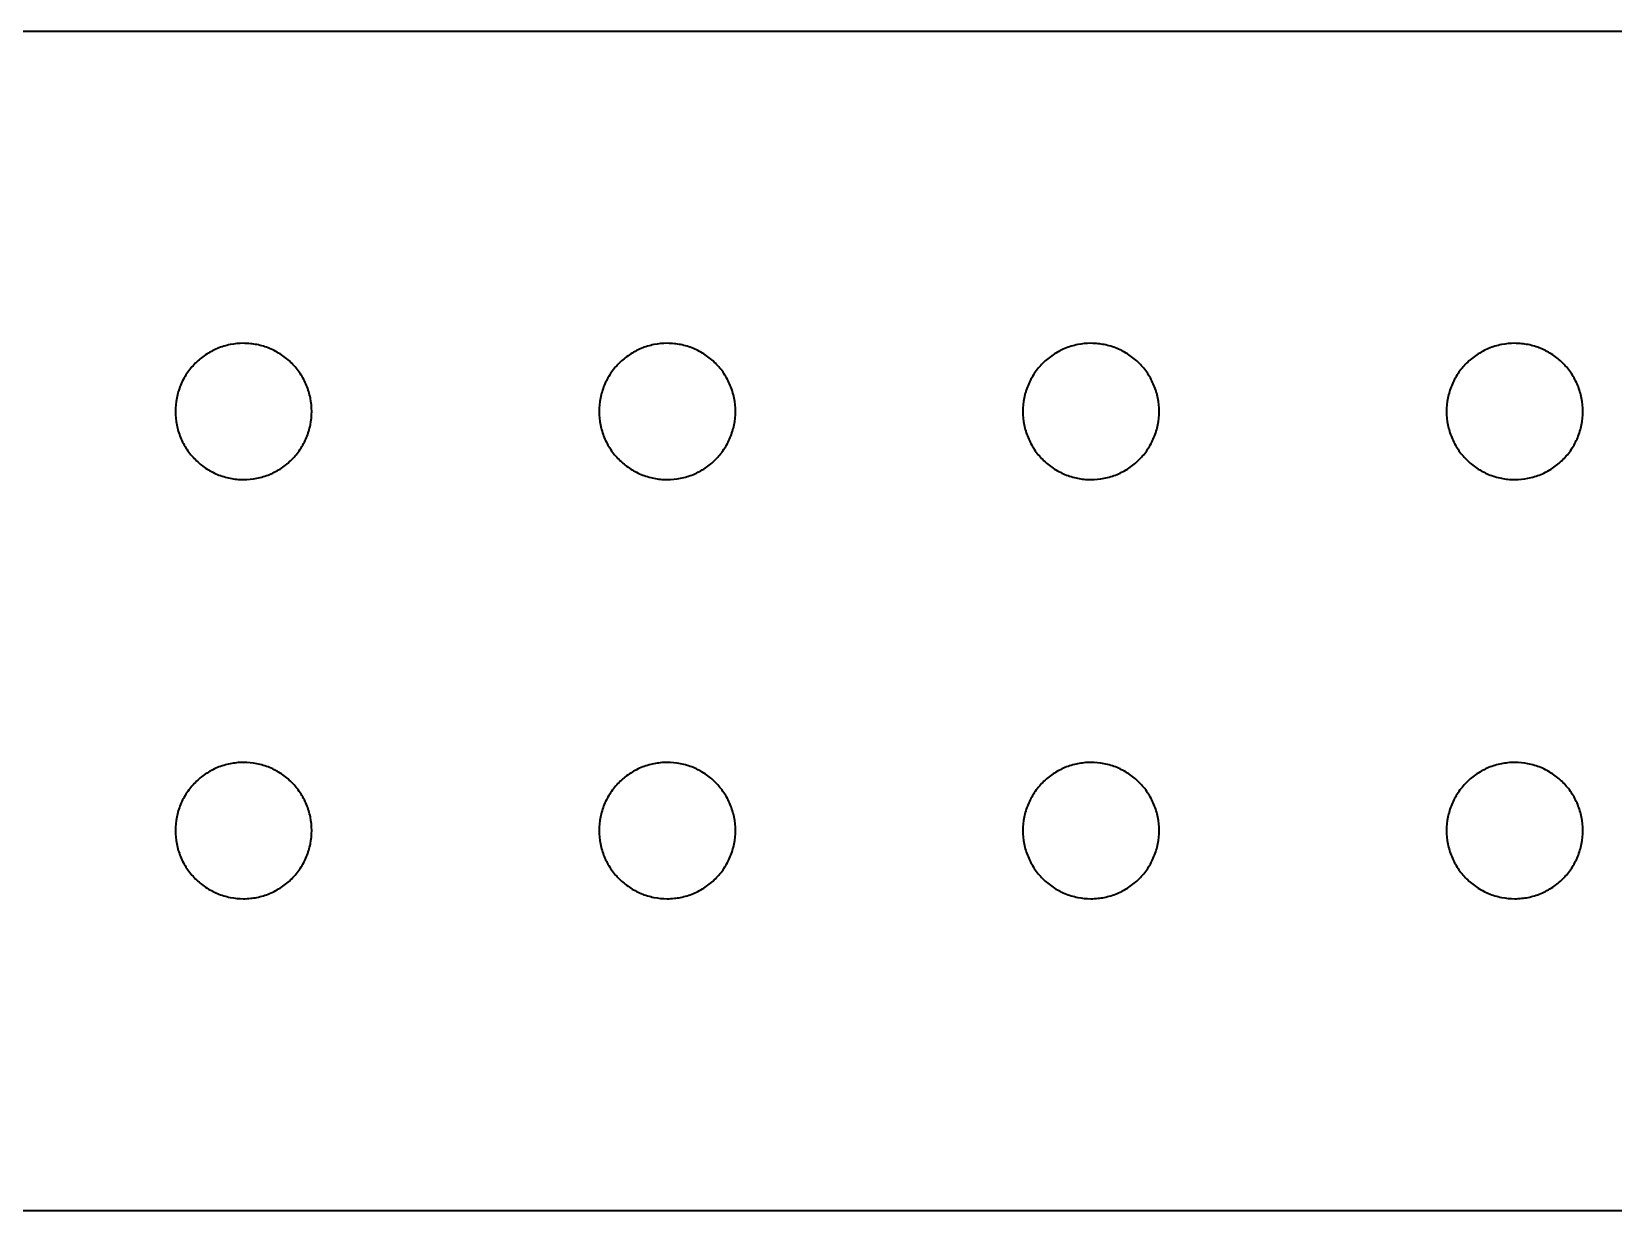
# Model space of a CAD drawing. Header units: millimetres. Extents: x 0 to 2951, y -1031 to 459.
# Drawn here: x 967.2 to 1396.5, y -1016.8 to -696.7 of the extents above; entities that cross this region are included whole.
import ezdxf

# ---------------------------------------------------------------- set-up
doc = ezdxf.new("R2010")
doc.units = ezdxf.units.MM
doc.layers.add('Blocks', color=7, linetype='Continuous')
doc.layers.add('Blocks$Inner', color=7, linetype='Continuous', lineweight=25, true_color=0x007f00)
doc.layers.add('Blocks$Outline', color=7, linetype='Continuous', lineweight=35, true_color=0xff3f3f)

# ---------------------------------------------------------------- blocks, each defined once
blk = doc.blocks.new('Balcony Bench Top')
at = {"layer": 'Blocks$Inner'}
for points in [[(99.42, 819.05), (99.42, -784.98)], [(419.49, -784.98), (419.49, 819.05)]]:
    blk.add_open_spline(points, degree=1, dxfattribs=at)
for points, knots in [([(184.16, -42.41), (184.09, -41.76), (184.05, -41.11), (184.05, -40.45), (184.05, -39.24), (184.17, -38.04), (184.41, -36.85), (184.65, -35.66), (185, -34.5), (185.47, -33.37), (185.93, -32.25), (186.5, -31.19), (187.17, -30.18), (187.85, -29.17), (188.62, -28.24), (189.48, -27.37), (190.33, -26.52), (191.27, -25.75), (192.27, -25.08), (193.29, -24.4), (194.35, -23.83), (195.48, -23.37), (196.6, -22.9), (197.76, -22.55), (198.95, -22.32), (200.14, -22.08), (201.34, -21.96), (202.55, -21.96), (203.77, -21.96), (204.97, -22.08), (206.17, -22.32), (207.36, -22.55), (208.51, -22.9), (209.63, -23.37), (210.75, -23.83), (211.82, -24.4), (212.83, -25.08), (213.84, -25.75), (214.77, -26.52), (215.63, -27.38), (216.49, -28.24), (217.26, -29.17), (217.93, -30.18), (218.61, -31.19), (219.18, -32.26), (219.65, -33.38), (220.11, -34.5), (220.46, -35.66), (220.7, -36.84), (220.81, -37.4), (220.89, -37.96), (220.95, -38.52)], [17, 17, 17, 17, 18, 18, 18, 19, 19, 19, 20, 20, 20, 21, 21, 21, 22, 22, 22, 23, 23, 23, 24, 24, 24, 25, 25, 25, 26, 26, 26, 27, 27, 27, 28, 28, 28, 29, 29, 29, 30, 30, 30, 31, 31, 31, 32, 32, 32, 33, 33, 33, 34, 34, 34, 34]), ([(334.76, -42.41), (334.83, -41.76), (334.86, -41.11), (334.86, -40.45), (334.86, -39.24), (334.74, -38.04), (334.5, -36.85), (334.27, -35.66), (333.91, -34.5), (333.45, -33.37), (332.98, -32.25), (332.41, -31.19), (331.74, -30.18), (331.07, -29.17), (330.3, -28.24), (329.43, -27.37), (328.58, -26.52), (327.65, -25.75), (326.64, -25.08), (325.63, -24.4), (324.56, -23.83), (323.44, -23.37), (322.31, -22.9), (321.16, -22.55), (319.96, -22.32), (318.78, -22.08), (317.57, -21.96), (316.36, -21.96), (315.15, -21.96), (313.94, -22.08), (312.74, -22.32), (311.56, -22.55), (310.4, -22.9), (309.29, -23.37), (308.16, -23.83), (307.09, -24.4), (306.08, -25.08), (305.07, -25.75), (304.14, -26.52), (303.28, -27.38), (302.42, -28.24), (301.65, -29.17), (300.98, -30.18), (300.3, -31.19), (299.73, -32.26), (299.27, -33.38), (298.8, -34.5), (298.45, -35.66), (298.22, -36.84), (298.11, -37.4), (298.02, -37.96), (297.96, -38.52)], [17, 17, 17, 17, 18, 18, 18, 19, 19, 19, 20, 20, 20, 21, 21, 21, 22, 22, 22, 23, 23, 23, 24, 24, 24, 25, 25, 25, 26, 26, 26, 27, 27, 27, 28, 28, 28, 29, 29, 29, 30, 30, 30, 31, 31, 31, 32, 32, 32, 33, 33, 33, 34, 34, 34, 34]), ([(220.95, -38.52), (221.02, -39.16), (221.05, -39.81), (221.05, -40.46), (221.05, -41.67), (220.94, -42.87), (220.7, -44.06), (220.46, -45.25), (220.11, -46.41), (219.65, -47.54), (219.18, -48.66), (218.61, -49.73), (217.94, -50.74), (217.27, -51.74), (216.5, -52.68), (215.64, -53.53), (214.78, -54.4), (213.85, -55.17), (212.83, -55.84), (211.83, -56.51), (210.77, -57.08), (209.65, -57.55), (208.52, -58.01), (207.36, -58.37), (206.17, -58.6), (204.98, -58.84), (203.78, -58.96), (202.57, -58.96), (201.35, -58.96), (200.15, -58.84), (198.96, -58.61), (197.76, -58.37), (196.6, -58.02), (195.48, -57.56), (194.36, -57.09), (193.3, -56.53), (192.29, -55.85), (191.28, -55.18), (190.34, -54.41), (189.48, -53.55), (188.62, -52.69), (187.86, -51.76), (187.18, -50.76), (186.51, -49.74), (185.93, -48.68), (185.47, -47.55), (185, -46.43), (184.65, -45.28), (184.41, -44.08), (184.3, -43.53), (184.22, -42.97), (184.16, -42.41)], [0, 0, 0, 0, 1, 1, 1, 2, 2, 2, 3, 3, 3, 4, 4, 4, 5, 5, 5, 6, 6, 6, 7, 7, 7, 8, 8, 8, 9, 9, 9, 10, 10, 10, 11, 11, 11, 12, 12, 12, 13, 13, 13, 14, 14, 14, 15, 15, 15, 16, 16, 16, 17, 17, 17, 17]), ([(297.96, -38.52), (297.89, -39.16), (297.86, -39.81), (297.86, -40.46), (297.86, -41.67), (297.98, -42.87), (298.21, -44.06), (298.45, -45.25), (298.8, -46.41), (299.27, -47.54), (299.73, -48.66), (300.3, -49.73), (300.97, -50.74), (301.65, -51.74), (302.41, -52.68), (303.27, -53.53), (304.13, -54.4), (305.07, -55.17), (306.08, -55.84), (307.09, -56.51), (308.15, -57.08), (309.27, -57.55), (310.39, -58.01), (311.55, -58.37), (312.74, -58.6), (313.93, -58.84), (315.13, -58.96), (316.35, -58.96), (317.56, -58.96), (318.76, -58.84), (319.96, -58.61), (321.15, -58.37), (322.31, -58.02), (323.43, -57.56), (324.55, -57.09), (325.61, -56.53), (326.62, -55.85), (327.64, -55.18), (328.57, -54.41), (329.43, -53.55), (330.29, -52.69), (331.06, -51.76), (331.73, -50.76), (332.41, -49.74), (332.98, -48.68), (333.45, -47.55), (333.91, -46.43), (334.26, -45.28), (334.5, -44.08), (334.61, -43.53), (334.7, -42.97), (334.76, -42.41)], [0, 0, 0, 0, 1, 1, 1, 2, 2, 2, 3, 3, 3, 4, 4, 4, 5, 5, 5, 6, 6, 6, 7, 7, 7, 8, 8, 8, 9, 9, 9, 10, 10, 10, 11, 11, 11, 12, 12, 12, 13, 13, 13, 14, 14, 14, 15, 15, 15, 16, 16, 16, 17, 17, 17, 17]), ([(184.16, -157.41), (184.09, -156.76), (184.05, -156.11), (184.05, -155.45), (184.05, -154.24), (184.17, -153.04), (184.41, -151.85), (184.65, -150.66), (185, -149.5), (185.47, -148.37), (185.93, -147.25), (186.5, -146.19), (187.17, -145.18), (187.85, -144.17), (188.62, -143.24), (189.48, -142.37), (190.33, -141.52), (191.27, -140.75), (192.27, -140.08), (193.29, -139.4), (194.35, -138.83), (195.48, -138.37), (196.6, -137.9), (197.76, -137.55), (198.95, -137.32), (200.14, -137.08), (201.34, -136.96), (202.55, -136.96), (203.77, -136.96), (204.97, -137.08), (206.17, -137.32), (207.36, -137.55), (208.51, -137.9), (209.63, -138.37), (210.75, -138.83), (211.82, -139.4), (212.83, -140.08), (213.84, -140.75), (214.77, -141.52), (215.63, -142.38), (216.49, -143.24), (217.26, -144.17), (217.93, -145.18), (218.61, -146.19), (219.18, -147.26), (219.65, -148.38), (220.11, -149.5), (220.46, -150.66), (220.7, -151.84), (220.81, -152.4), (220.89, -152.96), (220.95, -153.52)], [34, 34, 34, 34, 35, 35, 35, 36, 36, 36, 37, 37, 37, 38, 38, 38, 39, 39, 39, 40, 40, 40, 41, 41, 41, 42, 42, 42, 43, 43, 43, 44, 44, 44, 45, 45, 45, 46, 46, 46, 47, 47, 47, 48, 48, 48, 49, 49, 49, 50, 50, 50, 51, 51, 51, 51]), ([(334.76, -157.41), (334.83, -156.76), (334.86, -156.11), (334.86, -155.45), (334.86, -154.24), (334.74, -153.04), (334.5, -151.85), (334.27, -150.66), (333.91, -149.5), (333.45, -148.37), (332.98, -147.25), (332.41, -146.19), (331.74, -145.18), (331.07, -144.17), (330.3, -143.24), (329.43, -142.37), (328.58, -141.52), (327.65, -140.75), (326.64, -140.08), (325.63, -139.4), (324.56, -138.83), (323.44, -138.37), (322.31, -137.9), (321.16, -137.55), (319.96, -137.32), (318.78, -137.08), (317.57, -136.96), (316.36, -136.96), (315.15, -136.96), (313.94, -137.08), (312.74, -137.32), (311.56, -137.55), (310.4, -137.9), (309.29, -138.37), (308.16, -138.83), (307.09, -139.4), (306.08, -140.08), (305.07, -140.75), (304.14, -141.52), (303.28, -142.38), (302.42, -143.24), (301.65, -144.17), (300.98, -145.18), (300.3, -146.19), (299.73, -147.26), (299.27, -148.38), (298.8, -149.5), (298.45, -150.66), (298.22, -151.84), (298.11, -152.4), (298.02, -152.96), (297.96, -153.52)], [17, 17, 17, 17, 18, 18, 18, 19, 19, 19, 20, 20, 20, 21, 21, 21, 22, 22, 22, 23, 23, 23, 24, 24, 24, 25, 25, 25, 26, 26, 26, 27, 27, 27, 28, 28, 28, 29, 29, 29, 30, 30, 30, 31, 31, 31, 32, 32, 32, 33, 33, 33, 34, 34, 34, 34]), ([(220.95, -153.52), (221.02, -154.16), (221.05, -154.81), (221.05, -155.46), (221.05, -156.67), (220.94, -157.87), (220.7, -159.06), (220.46, -160.25), (220.11, -161.41), (219.65, -162.54), (219.18, -163.66), (218.61, -164.73), (217.94, -165.74), (217.27, -166.74), (216.5, -167.68), (215.64, -168.53), (214.78, -169.4), (213.85, -170.17), (212.83, -170.84), (211.83, -171.51), (210.77, -172.08), (209.65, -172.55), (208.52, -173.01), (207.36, -173.37), (206.17, -173.6), (204.98, -173.84), (203.78, -173.96), (202.57, -173.96), (201.35, -173.96), (200.15, -173.84), (198.96, -173.61), (197.76, -173.37), (196.6, -173.02), (195.48, -172.56), (194.36, -172.09), (193.3, -171.53), (192.29, -170.85), (191.28, -170.18), (190.34, -169.41), (189.48, -168.55), (188.62, -167.69), (187.86, -166.76), (187.18, -165.76), (186.51, -164.74), (185.93, -163.68), (185.47, -162.55), (185, -161.43), (184.65, -160.28), (184.41, -159.08), (184.3, -158.53), (184.22, -157.97), (184.16, -157.41)], [17, 17, 17, 17, 18, 18, 18, 19, 19, 19, 20, 20, 20, 21, 21, 21, 22, 22, 22, 23, 23, 23, 24, 24, 24, 25, 25, 25, 26, 26, 26, 27, 27, 27, 28, 28, 28, 29, 29, 29, 30, 30, 30, 31, 31, 31, 32, 32, 32, 33, 33, 33, 34, 34, 34, 34]), ([(297.96, -153.52), (297.89, -154.16), (297.86, -154.81), (297.86, -155.46), (297.86, -156.67), (297.98, -157.87), (298.21, -159.06), (298.45, -160.25), (298.8, -161.41), (299.27, -162.54), (299.73, -163.66), (300.3, -164.73), (300.97, -165.74), (301.65, -166.74), (302.41, -167.68), (303.27, -168.53), (304.13, -169.4), (305.07, -170.17), (306.08, -170.84), (307.09, -171.51), (308.15, -172.08), (309.27, -172.55), (310.39, -173.01), (311.55, -173.37), (312.74, -173.6), (313.93, -173.84), (315.13, -173.96), (316.35, -173.96), (317.56, -173.96), (318.76, -173.84), (319.96, -173.61), (321.15, -173.37), (322.31, -173.02), (323.43, -172.56), (324.55, -172.09), (325.61, -171.53), (326.62, -170.85), (327.64, -170.18), (328.57, -169.41), (329.43, -168.55), (330.29, -167.69), (331.06, -166.76), (331.73, -165.76), (332.41, -164.74), (332.98, -163.68), (333.45, -162.55), (333.91, -161.43), (334.26, -160.28), (334.5, -159.08), (334.61, -158.53), (334.7, -157.97), (334.76, -157.41)], [0, 0, 0, 0, 1, 1, 1, 2, 2, 2, 3, 3, 3, 4, 4, 4, 5, 5, 5, 6, 6, 6, 7, 7, 7, 8, 8, 8, 9, 9, 9, 10, 10, 10, 11, 11, 11, 12, 12, 12, 13, 13, 13, 14, 14, 14, 15, 15, 15, 16, 16, 16, 17, 17, 17, 17]), ([(184.16, -272.41), (184.09, -271.76), (184.05, -271.11), (184.05, -270.45), (184.05, -269.24), (184.17, -268.04), (184.41, -266.85), (184.65, -265.66), (185, -264.5), (185.47, -263.37), (185.93, -262.25), (186.5, -261.19), (187.17, -260.18), (187.85, -259.17), (188.62, -258.24), (189.48, -257.37), (190.33, -256.52), (191.27, -255.75), (192.27, -255.08), (193.29, -254.4), (194.35, -253.83), (195.48, -253.37), (196.6, -252.9), (197.76, -252.55), (198.95, -252.32), (200.14, -252.08), (201.34, -251.96), (202.55, -251.96), (203.77, -251.96), (204.97, -252.08), (206.17, -252.32), (207.36, -252.55), (208.51, -252.9), (209.63, -253.37), (210.75, -253.83), (211.82, -254.4), (212.83, -255.08), (213.84, -255.75), (214.77, -256.52), (215.63, -257.38), (216.49, -258.24), (217.26, -259.17), (217.93, -260.18), (218.61, -261.19), (219.18, -262.26), (219.65, -263.38), (220.11, -264.5), (220.46, -265.66), (220.7, -266.84), (220.81, -267.4), (220.89, -267.96), (220.95, -268.52)], [17, 17, 17, 17, 18, 18, 18, 19, 19, 19, 20, 20, 20, 21, 21, 21, 22, 22, 22, 23, 23, 23, 24, 24, 24, 25, 25, 25, 26, 26, 26, 27, 27, 27, 28, 28, 28, 29, 29, 29, 30, 30, 30, 31, 31, 31, 32, 32, 32, 33, 33, 33, 34, 34, 34, 34]), ([(334.76, -272.41), (334.83, -271.76), (334.86, -271.11), (334.86, -270.45), (334.86, -269.24), (334.74, -268.04), (334.5, -266.85), (334.27, -265.66), (333.91, -264.5), (333.45, -263.37), (332.98, -262.25), (332.41, -261.19), (331.74, -260.18), (331.07, -259.17), (330.3, -258.24), (329.43, -257.37), (328.58, -256.52), (327.65, -255.75), (326.64, -255.08), (325.63, -254.4), (324.56, -253.83), (323.44, -253.37), (322.31, -252.9), (321.16, -252.55), (319.96, -252.32), (318.78, -252.08), (317.57, -251.96), (316.36, -251.96), (315.15, -251.96), (313.94, -252.08), (312.74, -252.32), (311.56, -252.55), (310.4, -252.9), (309.29, -253.37), (308.16, -253.83), (307.09, -254.4), (306.08, -255.08), (305.07, -255.75), (304.14, -256.52), (303.28, -257.38), (302.42, -258.24), (301.65, -259.17), (300.98, -260.18), (300.3, -261.19), (299.73, -262.26), (299.27, -263.38), (298.8, -264.5), (298.45, -265.66), (298.22, -266.84), (298.11, -267.4), (298.02, -267.96), (297.96, -268.52)], [34, 34, 34, 34, 35, 35, 35, 36, 36, 36, 37, 37, 37, 38, 38, 38, 39, 39, 39, 40, 40, 40, 41, 41, 41, 42, 42, 42, 43, 43, 43, 44, 44, 44, 45, 45, 45, 46, 46, 46, 47, 47, 47, 48, 48, 48, 49, 49, 49, 50, 50, 50, 51, 51, 51, 51]), ([(220.95, -268.52), (221.02, -269.16), (221.05, -269.81), (221.05, -270.46), (221.05, -271.67), (220.94, -272.87), (220.7, -274.06), (220.46, -275.25), (220.11, -276.41), (219.65, -277.54), (219.18, -278.66), (218.61, -279.73), (217.94, -280.74), (217.27, -281.74), (216.5, -282.68), (215.64, -283.53), (214.78, -284.4), (213.85, -285.17), (212.83, -285.84), (211.83, -286.51), (210.77, -287.08), (209.65, -287.55), (208.52, -288.01), (207.36, -288.37), (206.17, -288.6), (204.98, -288.84), (203.78, -288.96), (202.57, -288.96), (201.35, -288.96), (200.15, -288.84), (198.96, -288.61), (197.76, -288.37), (196.6, -288.02), (195.48, -287.56), (194.36, -287.09), (193.3, -286.53), (192.29, -285.85), (191.28, -285.18), (190.34, -284.41), (189.48, -283.55), (188.62, -282.69), (187.86, -281.76), (187.18, -280.76), (186.51, -279.74), (185.93, -278.68), (185.47, -277.55), (185, -276.43), (184.65, -275.28), (184.41, -274.08), (184.3, -273.53), (184.22, -272.97), (184.16, -272.41)], [0, 0, 0, 0, 1, 1, 1, 2, 2, 2, 3, 3, 3, 4, 4, 4, 5, 5, 5, 6, 6, 6, 7, 7, 7, 8, 8, 8, 9, 9, 9, 10, 10, 10, 11, 11, 11, 12, 12, 12, 13, 13, 13, 14, 14, 14, 15, 15, 15, 16, 16, 16, 17, 17, 17, 17]), ([(297.96, -268.52), (297.89, -269.16), (297.86, -269.81), (297.86, -270.46), (297.86, -271.67), (297.98, -272.87), (298.21, -274.06), (298.45, -275.25), (298.8, -276.41), (299.27, -277.54), (299.73, -278.66), (300.3, -279.73), (300.97, -280.74), (301.65, -281.74), (302.41, -282.68), (303.27, -283.53), (304.13, -284.4), (305.07, -285.17), (306.08, -285.84), (307.09, -286.51), (308.15, -287.08), (309.27, -287.55), (310.39, -288.01), (311.55, -288.37), (312.74, -288.6), (313.93, -288.84), (315.13, -288.96), (316.35, -288.96), (317.56, -288.96), (318.76, -288.84), (319.96, -288.61), (321.15, -288.37), (322.31, -288.02), (323.43, -287.56), (324.55, -287.09), (325.61, -286.53), (326.62, -285.85), (327.64, -285.18), (328.57, -284.41), (329.43, -283.55), (330.29, -282.69), (331.06, -281.76), (331.73, -280.76), (332.41, -279.74), (332.98, -278.68), (333.45, -277.55), (333.91, -276.43), (334.26, -275.28), (334.5, -274.08), (334.61, -273.53), (334.7, -272.97), (334.76, -272.41)], [17, 17, 17, 17, 18, 18, 18, 19, 19, 19, 20, 20, 20, 21, 21, 21, 22, 22, 22, 23, 23, 23, 24, 24, 24, 25, 25, 25, 26, 26, 26, 27, 27, 27, 28, 28, 28, 29, 29, 29, 30, 30, 30, 31, 31, 31, 32, 32, 32, 33, 33, 33, 34, 34, 34, 34]), ([(184.16, -387.41), (184.09, -386.76), (184.05, -386.11), (184.05, -385.45), (184.05, -384.24), (184.17, -383.04), (184.41, -381.85), (184.65, -380.66), (185, -379.5), (185.47, -378.37), (185.93, -377.25), (186.5, -376.19), (187.17, -375.18), (187.85, -374.17), (188.62, -373.24), (189.48, -372.37), (190.33, -371.52), (191.27, -370.75), (192.27, -370.08), (193.29, -369.4), (194.35, -368.83), (195.48, -368.37), (196.6, -367.9), (197.76, -367.55), (198.95, -367.32), (200.14, -367.08), (201.34, -366.96), (202.55, -366.96), (203.77, -366.96), (204.97, -367.08), (206.17, -367.32), (207.36, -367.55), (208.51, -367.9), (209.63, -368.37), (210.75, -368.83), (211.82, -369.4), (212.83, -370.08), (213.84, -370.75), (214.77, -371.52), (215.63, -372.38), (216.49, -373.24), (217.26, -374.17), (217.93, -375.18), (218.61, -376.19), (219.18, -377.26), (219.65, -378.38), (220.11, -379.5), (220.46, -380.66), (220.7, -381.84), (220.81, -382.4), (220.89, -382.96), (220.95, -383.52)], [34, 34, 34, 34, 35, 35, 35, 36, 36, 36, 37, 37, 37, 38, 38, 38, 39, 39, 39, 40, 40, 40, 41, 41, 41, 42, 42, 42, 43, 43, 43, 44, 44, 44, 45, 45, 45, 46, 46, 46, 47, 47, 47, 48, 48, 48, 49, 49, 49, 50, 50, 50, 51, 51, 51, 51]), ([(334.76, -387.41), (334.83, -386.76), (334.86, -386.11), (334.86, -385.45), (334.86, -384.24), (334.74, -383.04), (334.5, -381.85), (334.27, -380.66), (333.91, -379.5), (333.45, -378.37), (332.98, -377.25), (332.41, -376.19), (331.74, -375.18), (331.07, -374.17), (330.3, -373.24), (329.43, -372.37), (328.58, -371.52), (327.65, -370.75), (326.64, -370.08), (325.63, -369.4), (324.56, -368.83), (323.44, -368.37), (322.31, -367.9), (321.16, -367.55), (319.96, -367.32), (318.78, -367.08), (317.57, -366.96), (316.36, -366.96), (315.15, -366.96), (313.94, -367.08), (312.74, -367.32), (311.56, -367.55), (310.4, -367.9), (309.29, -368.37), (308.16, -368.83), (307.09, -369.4), (306.08, -370.08), (305.07, -370.75), (304.14, -371.52), (303.28, -372.38), (302.42, -373.24), (301.65, -374.17), (300.98, -375.18), (300.3, -376.19), (299.73, -377.26), (299.27, -378.38), (298.8, -379.5), (298.45, -380.66), (298.22, -381.84), (298.11, -382.4), (298.02, -382.96), (297.96, -383.52)], [34, 34, 34, 34, 35, 35, 35, 36, 36, 36, 37, 37, 37, 38, 38, 38, 39, 39, 39, 40, 40, 40, 41, 41, 41, 42, 42, 42, 43, 43, 43, 44, 44, 44, 45, 45, 45, 46, 46, 46, 47, 47, 47, 48, 48, 48, 49, 49, 49, 50, 50, 50, 51, 51, 51, 51]), ([(220.95, -383.52), (221.02, -384.16), (221.05, -384.81), (221.05, -385.46), (221.05, -386.67), (220.94, -387.87), (220.7, -389.06), (220.46, -390.25), (220.11, -391.41), (219.65, -392.54), (219.18, -393.66), (218.61, -394.73), (217.94, -395.74), (217.27, -396.74), (216.5, -397.68), (215.64, -398.53), (214.78, -399.4), (213.85, -400.17), (212.83, -400.84), (211.83, -401.51), (210.77, -402.08), (209.65, -402.55), (208.52, -403.01), (207.36, -403.37), (206.17, -403.6), (204.98, -403.84), (203.78, -403.96), (202.57, -403.96), (201.35, -403.96), (200.15, -403.84), (198.96, -403.61), (197.76, -403.37), (196.6, -403.02), (195.48, -402.56), (194.36, -402.09), (193.3, -401.53), (192.29, -400.85), (191.28, -400.18), (190.34, -399.41), (189.48, -398.55), (188.62, -397.69), (187.86, -396.76), (187.18, -395.76), (186.51, -394.74), (185.93, -393.68), (185.47, -392.55), (185, -391.43), (184.65, -390.28), (184.41, -389.08), (184.3, -388.53), (184.22, -387.97), (184.16, -387.41)], [17, 17, 17, 17, 18, 18, 18, 19, 19, 19, 20, 20, 20, 21, 21, 21, 22, 22, 22, 23, 23, 23, 24, 24, 24, 25, 25, 25, 26, 26, 26, 27, 27, 27, 28, 28, 28, 29, 29, 29, 30, 30, 30, 31, 31, 31, 32, 32, 32, 33, 33, 33, 34, 34, 34, 34]), ([(297.96, -383.52), (297.89, -384.16), (297.86, -384.81), (297.86, -385.46), (297.86, -386.67), (297.98, -387.87), (298.21, -389.06), (298.45, -390.25), (298.8, -391.41), (299.27, -392.54), (299.73, -393.66), (300.3, -394.73), (300.97, -395.74), (301.65, -396.74), (302.41, -397.68), (303.27, -398.53), (304.13, -399.4), (305.07, -400.17), (306.08, -400.84), (307.09, -401.51), (308.15, -402.08), (309.27, -402.55), (310.39, -403.01), (311.55, -403.37), (312.74, -403.6), (313.93, -403.84), (315.13, -403.96), (316.35, -403.96), (317.56, -403.96), (318.76, -403.84), (319.96, -403.61), (321.15, -403.37), (322.31, -403.02), (323.43, -402.56), (324.55, -402.09), (325.61, -401.53), (326.62, -400.85), (327.64, -400.18), (328.57, -399.41), (329.43, -398.55), (330.29, -397.69), (331.06, -396.76), (331.73, -395.76), (332.41, -394.74), (332.98, -393.68), (333.45, -392.55), (333.91, -391.43), (334.26, -390.28), (334.5, -389.08), (334.61, -388.53), (334.7, -387.97), (334.76, -387.41)], [17, 17, 17, 17, 18, 18, 18, 19, 19, 19, 20, 20, 20, 21, 21, 21, 22, 22, 22, 23, 23, 23, 24, 24, 24, 25, 25, 25, 26, 26, 26, 27, 27, 27, 28, 28, 28, 29, 29, 29, 30, 30, 30, 31, 31, 31, 32, 32, 32, 33, 33, 33, 34, 34, 34, 34])]:
    blk.add_open_spline(points, degree=3, knots=knots, dxfattribs=at)
at = {"layer": 'Blocks$Outline'}
for points in [[(99.42, 819.05), (99.42, -784.98)], [(419.49, -784.98), (419.49, 819.05)]]:
    blk.add_lwpolyline(points, dxfattribs=at)
for points, knots in [([(220.95, -38.52), (221.02, -39.16), (221.05, -39.81), (221.05, -40.46), (221.05, -41.67), (220.94, -42.87), (220.7, -44.06), (220.46, -45.25), (220.11, -46.41), (219.65, -47.54), (219.18, -48.66), (218.61, -49.73), (217.94, -50.74), (217.27, -51.74), (216.5, -52.68), (215.64, -53.53), (214.78, -54.4), (213.85, -55.17), (212.83, -55.84), (211.83, -56.51), (210.77, -57.08), (209.65, -57.55), (208.52, -58.01), (207.36, -58.37), (206.17, -58.6), (204.98, -58.84), (203.78, -58.96), (202.57, -58.96), (201.35, -58.96), (200.15, -58.84), (198.96, -58.61), (197.76, -58.37), (196.6, -58.02), (195.48, -57.56), (194.36, -57.09), (193.3, -56.53), (192.29, -55.85), (191.28, -55.18), (190.34, -54.41), (189.48, -53.55), (188.62, -52.69), (187.86, -51.76), (187.18, -50.76), (186.51, -49.74), (185.93, -48.68), (185.47, -47.55), (185, -46.43), (184.65, -45.28), (184.41, -44.08), (184.3, -43.53), (184.22, -42.97), (184.16, -42.41), (184.09, -41.76), (184.05, -41.11), (184.05, -40.45), (184.05, -39.24), (184.17, -38.04), (184.41, -36.85), (184.65, -35.66), (185, -34.5), (185.47, -33.37), (185.93, -32.25), (186.5, -31.19), (187.17, -30.18), (187.85, -29.17), (188.62, -28.24), (189.48, -27.37), (190.33, -26.52), (191.27, -25.75), (192.27, -25.08), (193.29, -24.4), (194.35, -23.83), (195.48, -23.37), (196.6, -22.9), (197.76, -22.55), (198.95, -22.32), (200.14, -22.08), (201.34, -21.96), (202.55, -21.96), (203.77, -21.96), (204.97, -22.08), (206.17, -22.32), (207.36, -22.55), (208.51, -22.9), (209.63, -23.37), (210.75, -23.83), (211.82, -24.4), (212.83, -25.08), (213.84, -25.75), (214.77, -26.52), (215.63, -27.38), (216.49, -28.24), (217.26, -29.17), (217.93, -30.18), (218.61, -31.19), (219.18, -32.26), (219.65, -33.38), (220.11, -34.5), (220.46, -35.66), (220.7, -36.84), (220.81, -37.4), (220.89, -37.96), (220.95, -38.52)], [0, 0, 0, 0, 1, 1, 1, 2, 2, 2, 3, 3, 3, 4, 4, 4, 5, 5, 5, 6, 6, 6, 7, 7, 7, 8, 8, 8, 9, 9, 9, 10, 10, 10, 11, 11, 11, 12, 12, 12, 13, 13, 13, 14, 14, 14, 15, 15, 15, 16, 16, 16, 17, 17, 17, 18, 18, 18, 19, 19, 19, 20, 20, 20, 21, 21, 21, 22, 22, 22, 23, 23, 23, 24, 24, 24, 25, 25, 25, 26, 26, 26, 27, 27, 27, 28, 28, 28, 29, 29, 29, 30, 30, 30, 31, 31, 31, 32, 32, 32, 33, 33, 33, 34, 34, 34, 34]), ([(297.96, -38.52), (298.02, -37.96), (298.11, -37.4), (298.22, -36.84), (298.45, -35.66), (298.8, -34.5), (299.27, -33.38), (299.73, -32.26), (300.3, -31.19), (300.98, -30.18), (301.65, -29.17), (302.42, -28.24), (303.28, -27.38), (304.14, -26.52), (305.07, -25.75), (306.08, -25.08), (307.09, -24.4), (308.16, -23.83), (309.29, -23.37), (310.4, -22.9), (311.56, -22.55), (312.74, -22.32), (313.94, -22.08), (315.15, -21.96), (316.36, -21.96), (317.57, -21.96), (318.78, -22.08), (319.96, -22.32), (321.16, -22.55), (322.31, -22.9), (323.44, -23.37), (324.56, -23.83), (325.63, -24.4), (326.64, -25.08), (327.65, -25.75), (328.58, -26.52), (329.43, -27.37), (330.3, -28.24), (331.07, -29.17), (331.74, -30.18), (332.41, -31.19), (332.98, -32.25), (333.45, -33.37), (333.91, -34.5), (334.27, -35.66), (334.5, -36.85), (334.74, -38.04), (334.86, -39.24), (334.86, -40.45), (334.86, -41.11), (334.83, -41.76), (334.76, -42.41), (334.7, -42.97), (334.61, -43.53), (334.5, -44.08), (334.26, -45.28), (333.91, -46.43), (333.45, -47.55), (332.98, -48.68), (332.41, -49.74), (331.73, -50.76), (331.06, -51.76), (330.29, -52.69), (329.43, -53.55), (328.57, -54.41), (327.64, -55.18), (326.62, -55.85), (325.61, -56.53), (324.55, -57.09), (323.43, -57.56), (322.31, -58.02), (321.15, -58.37), (319.96, -58.61), (318.76, -58.84), (317.56, -58.96), (316.35, -58.96), (315.13, -58.96), (313.93, -58.84), (312.74, -58.6), (311.55, -58.37), (310.39, -58.01), (309.27, -57.55), (308.15, -57.08), (307.09, -56.51), (306.08, -55.84), (305.07, -55.17), (304.13, -54.4), (303.27, -53.53), (302.41, -52.68), (301.65, -51.74), (300.97, -50.74), (300.3, -49.73), (299.73, -48.66), (299.27, -47.54), (298.8, -46.41), (298.45, -45.25), (298.21, -44.06), (297.98, -42.87), (297.86, -41.67), (297.86, -40.46), (297.86, -39.81), (297.89, -39.16), (297.96, -38.52)], [-34, -34, -34, -34, -33, -33, -33, -32, -32, -32, -31, -31, -31, -30, -30, -30, -29, -29, -29, -28, -28, -28, -27, -27, -27, -26, -26, -26, -25, -25, -25, -24, -24, -24, -23, -23, -23, -22, -22, -22, -21, -21, -21, -20, -20, -20, -19, -19, -19, -18, -18, -18, -17, -17, -17, -16, -16, -16, -15, -15, -15, -14, -14, -14, -13, -13, -13, -12, -12, -12, -11, -11, -11, -10, -10, -10, -9, -9, -9, -8, -8, -8, -7, -7, -7, -6, -6, -6, -5, -5, -5, -4, -4, -4, -3, -3, -3, -2, -2, -2, -1, -1, -1, 0, 0, 0, 0]), ([(220.95, -153.52), (221.02, -154.16), (221.05, -154.81), (221.05, -155.46), (221.05, -156.67), (220.94, -157.87), (220.7, -159.06), (220.46, -160.25), (220.11, -161.41), (219.65, -162.54), (219.18, -163.66), (218.61, -164.73), (217.94, -165.74), (217.27, -166.74), (216.5, -167.68), (215.64, -168.53), (214.78, -169.4), (213.85, -170.17), (212.83, -170.84), (211.83, -171.51), (210.77, -172.08), (209.65, -172.55), (208.52, -173.01), (207.36, -173.37), (206.17, -173.6), (204.98, -173.84), (203.78, -173.96), (202.57, -173.96), (201.35, -173.96), (200.15, -173.84), (198.96, -173.61), (197.76, -173.37), (196.6, -173.02), (195.48, -172.56), (194.36, -172.09), (193.3, -171.53), (192.29, -170.85), (191.28, -170.18), (190.34, -169.41), (189.48, -168.55), (188.62, -167.69), (187.86, -166.76), (187.18, -165.76), (186.51, -164.74), (185.93, -163.68), (185.47, -162.55), (185, -161.43), (184.65, -160.28), (184.41, -159.08), (184.3, -158.53), (184.22, -157.97), (184.16, -157.41), (184.09, -156.76), (184.05, -156.11), (184.05, -155.45), (184.05, -154.24), (184.17, -153.04), (184.41, -151.85), (184.65, -150.66), (185, -149.5), (185.47, -148.37), (185.93, -147.25), (186.5, -146.19), (187.17, -145.18), (187.85, -144.17), (188.62, -143.24), (189.48, -142.37), (190.33, -141.52), (191.27, -140.75), (192.27, -140.08), (193.29, -139.4), (194.35, -138.83), (195.48, -138.37), (196.6, -137.9), (197.76, -137.55), (198.95, -137.32), (200.14, -137.08), (201.34, -136.96), (202.55, -136.96), (203.77, -136.96), (204.97, -137.08), (206.17, -137.32), (207.36, -137.55), (208.51, -137.9), (209.63, -138.37), (210.75, -138.83), (211.82, -139.4), (212.83, -140.08), (213.84, -140.75), (214.77, -141.52), (215.63, -142.38), (216.49, -143.24), (217.26, -144.17), (217.93, -145.18), (218.61, -146.19), (219.18, -147.26), (219.65, -148.38), (220.11, -149.5), (220.46, -150.66), (220.7, -151.84), (220.81, -152.4), (220.89, -152.96), (220.95, -153.52)], [17, 17, 17, 17, 18, 18, 18, 19, 19, 19, 20, 20, 20, 21, 21, 21, 22, 22, 22, 23, 23, 23, 24, 24, 24, 25, 25, 25, 26, 26, 26, 27, 27, 27, 28, 28, 28, 29, 29, 29, 30, 30, 30, 31, 31, 31, 32, 32, 32, 33, 33, 33, 34, 34, 34, 35, 35, 35, 36, 36, 36, 37, 37, 37, 38, 38, 38, 39, 39, 39, 40, 40, 40, 41, 41, 41, 42, 42, 42, 43, 43, 43, 44, 44, 44, 45, 45, 45, 46, 46, 46, 47, 47, 47, 48, 48, 48, 49, 49, 49, 50, 50, 50, 51, 51, 51, 51]), ([(297.96, -153.52), (298.02, -152.96), (298.11, -152.4), (298.22, -151.84), (298.45, -150.66), (298.8, -149.5), (299.27, -148.38), (299.73, -147.26), (300.3, -146.19), (300.98, -145.18), (301.65, -144.17), (302.42, -143.24), (303.28, -142.38), (304.14, -141.52), (305.07, -140.75), (306.08, -140.08), (307.09, -139.4), (308.16, -138.83), (309.29, -138.37), (310.4, -137.9), (311.56, -137.55), (312.74, -137.32), (313.94, -137.08), (315.15, -136.96), (316.36, -136.96), (317.57, -136.96), (318.78, -137.08), (319.96, -137.32), (321.16, -137.55), (322.31, -137.9), (323.44, -138.37), (324.56, -138.83), (325.63, -139.4), (326.64, -140.08), (327.65, -140.75), (328.58, -141.52), (329.43, -142.37), (330.3, -143.24), (331.07, -144.17), (331.74, -145.18), (332.41, -146.19), (332.98, -147.25), (333.45, -148.37), (333.91, -149.5), (334.27, -150.66), (334.5, -151.85), (334.74, -153.04), (334.86, -154.24), (334.86, -155.45), (334.86, -156.11), (334.83, -156.76), (334.76, -157.41), (334.7, -157.97), (334.61, -158.53), (334.5, -159.08), (334.26, -160.28), (333.91, -161.43), (333.45, -162.55), (332.98, -163.68), (332.41, -164.74), (331.73, -165.76), (331.06, -166.76), (330.29, -167.69), (329.43, -168.55), (328.57, -169.41), (327.64, -170.18), (326.62, -170.85), (325.61, -171.53), (324.55, -172.09), (323.43, -172.56), (322.31, -173.02), (321.15, -173.37), (319.96, -173.61), (318.76, -173.84), (317.56, -173.96), (316.35, -173.96), (315.13, -173.96), (313.93, -173.84), (312.74, -173.6), (311.55, -173.37), (310.39, -173.01), (309.27, -172.55), (308.15, -172.08), (307.09, -171.51), (306.08, -170.84), (305.07, -170.17), (304.13, -169.4), (303.27, -168.53), (302.41, -167.68), (301.65, -166.74), (300.97, -165.74), (300.3, -164.73), (299.73, -163.66), (299.27, -162.54), (298.8, -161.41), (298.45, -160.25), (298.21, -159.06), (297.98, -157.87), (297.86, -156.67), (297.86, -155.46), (297.86, -154.81), (297.89, -154.16), (297.96, -153.52)], [-34, -34, -34, -34, -33, -33, -33, -32, -32, -32, -31, -31, -31, -30, -30, -30, -29, -29, -29, -28, -28, -28, -27, -27, -27, -26, -26, -26, -25, -25, -25, -24, -24, -24, -23, -23, -23, -22, -22, -22, -21, -21, -21, -20, -20, -20, -19, -19, -19, -18, -18, -18, -17, -17, -17, -16, -16, -16, -15, -15, -15, -14, -14, -14, -13, -13, -13, -12, -12, -12, -11, -11, -11, -10, -10, -10, -9, -9, -9, -8, -8, -8, -7, -7, -7, -6, -6, -6, -5, -5, -5, -4, -4, -4, -3, -3, -3, -2, -2, -2, -1, -1, -1, 0, 0, 0, 0]), ([(220.95, -268.52), (221.02, -269.16), (221.05, -269.81), (221.05, -270.46), (221.05, -271.67), (220.94, -272.87), (220.7, -274.06), (220.46, -275.25), (220.11, -276.41), (219.65, -277.54), (219.18, -278.66), (218.61, -279.73), (217.94, -280.74), (217.27, -281.74), (216.5, -282.68), (215.64, -283.53), (214.78, -284.4), (213.85, -285.17), (212.83, -285.84), (211.83, -286.51), (210.77, -287.08), (209.65, -287.55), (208.52, -288.01), (207.36, -288.37), (206.17, -288.6), (204.98, -288.84), (203.78, -288.96), (202.57, -288.96), (201.35, -288.96), (200.15, -288.84), (198.96, -288.61), (197.76, -288.37), (196.6, -288.02), (195.48, -287.56), (194.36, -287.09), (193.3, -286.53), (192.29, -285.85), (191.28, -285.18), (190.34, -284.41), (189.48, -283.55), (188.62, -282.69), (187.86, -281.76), (187.18, -280.76), (186.51, -279.74), (185.93, -278.68), (185.47, -277.55), (185, -276.43), (184.65, -275.28), (184.41, -274.08), (184.3, -273.53), (184.22, -272.97), (184.16, -272.41), (184.09, -271.76), (184.05, -271.11), (184.05, -270.45), (184.05, -269.24), (184.17, -268.04), (184.41, -266.85), (184.65, -265.66), (185, -264.5), (185.47, -263.37), (185.93, -262.25), (186.5, -261.19), (187.17, -260.18), (187.85, -259.17), (188.62, -258.24), (189.48, -257.37), (190.33, -256.52), (191.27, -255.75), (192.27, -255.08), (193.29, -254.4), (194.35, -253.83), (195.48, -253.37), (196.6, -252.9), (197.76, -252.55), (198.95, -252.32), (200.14, -252.08), (201.34, -251.96), (202.55, -251.96), (203.77, -251.96), (204.97, -252.08), (206.17, -252.32), (207.36, -252.55), (208.51, -252.9), (209.63, -253.37), (210.75, -253.83), (211.82, -254.4), (212.83, -255.08), (213.84, -255.75), (214.77, -256.52), (215.63, -257.38), (216.49, -258.24), (217.26, -259.17), (217.93, -260.18), (218.61, -261.19), (219.18, -262.26), (219.65, -263.38), (220.11, -264.5), (220.46, -265.66), (220.7, -266.84), (220.81, -267.4), (220.89, -267.96), (220.95, -268.52)], [0, 0, 0, 0, 1, 1, 1, 2, 2, 2, 3, 3, 3, 4, 4, 4, 5, 5, 5, 6, 6, 6, 7, 7, 7, 8, 8, 8, 9, 9, 9, 10, 10, 10, 11, 11, 11, 12, 12, 12, 13, 13, 13, 14, 14, 14, 15, 15, 15, 16, 16, 16, 17, 17, 17, 18, 18, 18, 19, 19, 19, 20, 20, 20, 21, 21, 21, 22, 22, 22, 23, 23, 23, 24, 24, 24, 25, 25, 25, 26, 26, 26, 27, 27, 27, 28, 28, 28, 29, 29, 29, 30, 30, 30, 31, 31, 31, 32, 32, 32, 33, 33, 33, 34, 34, 34, 34]), ([(297.96, -268.52), (298.02, -267.96), (298.11, -267.4), (298.22, -266.84), (298.45, -265.66), (298.8, -264.5), (299.27, -263.38), (299.73, -262.26), (300.3, -261.19), (300.98, -260.18), (301.65, -259.17), (302.42, -258.24), (303.28, -257.38), (304.14, -256.52), (305.07, -255.75), (306.08, -255.08), (307.09, -254.4), (308.16, -253.83), (309.29, -253.37), (310.4, -252.9), (311.56, -252.55), (312.74, -252.32), (313.94, -252.08), (315.15, -251.96), (316.36, -251.96), (317.57, -251.96), (318.78, -252.08), (319.96, -252.32), (321.16, -252.55), (322.31, -252.9), (323.44, -253.37), (324.56, -253.83), (325.63, -254.4), (326.64, -255.08), (327.65, -255.75), (328.58, -256.52), (329.43, -257.37), (330.3, -258.24), (331.07, -259.17), (331.74, -260.18), (332.41, -261.19), (332.98, -262.25), (333.45, -263.37), (333.91, -264.5), (334.27, -265.66), (334.5, -266.85), (334.74, -268.04), (334.86, -269.24), (334.86, -270.45), (334.86, -271.11), (334.83, -271.76), (334.76, -272.41), (334.7, -272.97), (334.61, -273.53), (334.5, -274.08), (334.26, -275.28), (333.91, -276.43), (333.45, -277.55), (332.98, -278.68), (332.41, -279.74), (331.73, -280.76), (331.06, -281.76), (330.29, -282.69), (329.43, -283.55), (328.57, -284.41), (327.64, -285.18), (326.62, -285.85), (325.61, -286.53), (324.55, -287.09), (323.43, -287.56), (322.31, -288.02), (321.15, -288.37), (319.96, -288.61), (318.76, -288.84), (317.56, -288.96), (316.35, -288.96), (315.13, -288.96), (313.93, -288.84), (312.74, -288.6), (311.55, -288.37), (310.39, -288.01), (309.27, -287.55), (308.15, -287.08), (307.09, -286.51), (306.08, -285.84), (305.07, -285.17), (304.13, -284.4), (303.27, -283.53), (302.41, -282.68), (301.65, -281.74), (300.97, -280.74), (300.3, -279.73), (299.73, -278.66), (299.27, -277.54), (298.8, -276.41), (298.45, -275.25), (298.21, -274.06), (297.98, -272.87), (297.86, -271.67), (297.86, -270.46), (297.86, -269.81), (297.89, -269.16), (297.96, -268.52)], [-51, -51, -51, -51, -50, -50, -50, -49, -49, -49, -48, -48, -48, -47, -47, -47, -46, -46, -46, -45, -45, -45, -44, -44, -44, -43, -43, -43, -42, -42, -42, -41, -41, -41, -40, -40, -40, -39, -39, -39, -38, -38, -38, -37, -37, -37, -36, -36, -36, -35, -35, -35, -34, -34, -34, -33, -33, -33, -32, -32, -32, -31, -31, -31, -30, -30, -30, -29, -29, -29, -28, -28, -28, -27, -27, -27, -26, -26, -26, -25, -25, -25, -24, -24, -24, -23, -23, -23, -22, -22, -22, -21, -21, -21, -20, -20, -20, -19, -19, -19, -18, -18, -18, -17, -17, -17, -17]), ([(220.95, -383.52), (221.02, -384.16), (221.05, -384.81), (221.05, -385.46), (221.05, -386.67), (220.94, -387.87), (220.7, -389.06), (220.46, -390.25), (220.11, -391.41), (219.65, -392.54), (219.18, -393.66), (218.61, -394.73), (217.94, -395.74), (217.27, -396.74), (216.5, -397.68), (215.64, -398.53), (214.78, -399.4), (213.85, -400.17), (212.83, -400.84), (211.83, -401.51), (210.77, -402.08), (209.65, -402.55), (208.52, -403.01), (207.36, -403.37), (206.17, -403.6), (204.98, -403.84), (203.78, -403.96), (202.57, -403.96), (201.35, -403.96), (200.15, -403.84), (198.96, -403.61), (197.76, -403.37), (196.6, -403.02), (195.48, -402.56), (194.36, -402.09), (193.3, -401.53), (192.29, -400.85), (191.28, -400.18), (190.34, -399.41), (189.48, -398.55), (188.62, -397.69), (187.86, -396.76), (187.18, -395.76), (186.51, -394.74), (185.93, -393.68), (185.47, -392.55), (185, -391.43), (184.65, -390.28), (184.41, -389.08), (184.3, -388.53), (184.22, -387.97), (184.16, -387.41), (184.09, -386.76), (184.05, -386.11), (184.05, -385.45), (184.05, -384.24), (184.17, -383.04), (184.41, -381.85), (184.65, -380.66), (185, -379.5), (185.47, -378.37), (185.93, -377.25), (186.5, -376.19), (187.17, -375.18), (187.85, -374.17), (188.62, -373.24), (189.48, -372.37), (190.33, -371.52), (191.27, -370.75), (192.27, -370.08), (193.29, -369.4), (194.35, -368.83), (195.48, -368.37), (196.6, -367.9), (197.76, -367.55), (198.95, -367.32), (200.14, -367.08), (201.34, -366.96), (202.55, -366.96), (203.77, -366.96), (204.97, -367.08), (206.17, -367.32), (207.36, -367.55), (208.51, -367.9), (209.63, -368.37), (210.75, -368.83), (211.82, -369.4), (212.83, -370.08), (213.84, -370.75), (214.77, -371.52), (215.63, -372.38), (216.49, -373.24), (217.26, -374.17), (217.93, -375.18), (218.61, -376.19), (219.18, -377.26), (219.65, -378.38), (220.11, -379.5), (220.46, -380.66), (220.7, -381.84), (220.81, -382.4), (220.89, -382.96), (220.95, -383.52)], [17, 17, 17, 17, 18, 18, 18, 19, 19, 19, 20, 20, 20, 21, 21, 21, 22, 22, 22, 23, 23, 23, 24, 24, 24, 25, 25, 25, 26, 26, 26, 27, 27, 27, 28, 28, 28, 29, 29, 29, 30, 30, 30, 31, 31, 31, 32, 32, 32, 33, 33, 33, 34, 34, 34, 35, 35, 35, 36, 36, 36, 37, 37, 37, 38, 38, 38, 39, 39, 39, 40, 40, 40, 41, 41, 41, 42, 42, 42, 43, 43, 43, 44, 44, 44, 45, 45, 45, 46, 46, 46, 47, 47, 47, 48, 48, 48, 49, 49, 49, 50, 50, 50, 51, 51, 51, 51]), ([(297.96, -383.52), (298.02, -382.96), (298.11, -382.4), (298.22, -381.84), (298.45, -380.66), (298.8, -379.5), (299.27, -378.38), (299.73, -377.26), (300.3, -376.19), (300.98, -375.18), (301.65, -374.17), (302.42, -373.24), (303.28, -372.38), (304.14, -371.52), (305.07, -370.75), (306.08, -370.08), (307.09, -369.4), (308.16, -368.83), (309.29, -368.37), (310.4, -367.9), (311.56, -367.55), (312.74, -367.32), (313.94, -367.08), (315.15, -366.96), (316.36, -366.96), (317.57, -366.96), (318.78, -367.08), (319.96, -367.32), (321.16, -367.55), (322.31, -367.9), (323.44, -368.37), (324.56, -368.83), (325.63, -369.4), (326.64, -370.08), (327.65, -370.75), (328.58, -371.52), (329.43, -372.37), (330.3, -373.24), (331.07, -374.17), (331.74, -375.18), (332.41, -376.19), (332.98, -377.25), (333.45, -378.37), (333.91, -379.5), (334.27, -380.66), (334.5, -381.85), (334.74, -383.04), (334.86, -384.24), (334.86, -385.45), (334.86, -386.11), (334.83, -386.76), (334.76, -387.41), (334.7, -387.97), (334.61, -388.53), (334.5, -389.08), (334.26, -390.28), (333.91, -391.43), (333.45, -392.55), (332.98, -393.68), (332.41, -394.74), (331.73, -395.76), (331.06, -396.76), (330.29, -397.69), (329.43, -398.55), (328.57, -399.41), (327.64, -400.18), (326.62, -400.85), (325.61, -401.53), (324.55, -402.09), (323.43, -402.56), (322.31, -403.02), (321.15, -403.37), (319.96, -403.61), (318.76, -403.84), (317.56, -403.96), (316.35, -403.96), (315.13, -403.96), (313.93, -403.84), (312.74, -403.6), (311.55, -403.37), (310.39, -403.01), (309.27, -402.55), (308.15, -402.08), (307.09, -401.51), (306.08, -400.84), (305.07, -400.17), (304.13, -399.4), (303.27, -398.53), (302.41, -397.68), (301.65, -396.74), (300.97, -395.74), (300.3, -394.73), (299.73, -393.66), (299.27, -392.54), (298.8, -391.41), (298.45, -390.25), (298.21, -389.06), (297.98, -387.87), (297.86, -386.67), (297.86, -385.46), (297.86, -384.81), (297.89, -384.16), (297.96, -383.52)], [-51, -51, -51, -51, -50, -50, -50, -49, -49, -49, -48, -48, -48, -47, -47, -47, -46, -46, -46, -45, -45, -45, -44, -44, -44, -43, -43, -43, -42, -42, -42, -41, -41, -41, -40, -40, -40, -39, -39, -39, -38, -38, -38, -37, -37, -37, -36, -36, -36, -35, -35, -35, -34, -34, -34, -33, -33, -33, -32, -32, -32, -31, -31, -31, -30, -30, -30, -29, -29, -29, -28, -28, -28, -27, -27, -27, -26, -26, -26, -25, -25, -25, -24, -24, -24, -23, -23, -23, -22, -22, -22, -21, -21, -21, -20, -20, -20, -19, -19, -19, -18, -18, -18, -17, -17, -17, -17])]:
    blk.add_open_spline(points, degree=3, knots=knots, dxfattribs=at)

msp = doc.modelspace()

# ---------------------------------------------------------------- block references
at = {"layer": 'Blocks', "rotation": 89.99999999999991}
msp.add_blockref('Balcony Bench Top', (984.27, -1116.23), dxfattribs=at)

doc.saveas('drawing.dxf')
